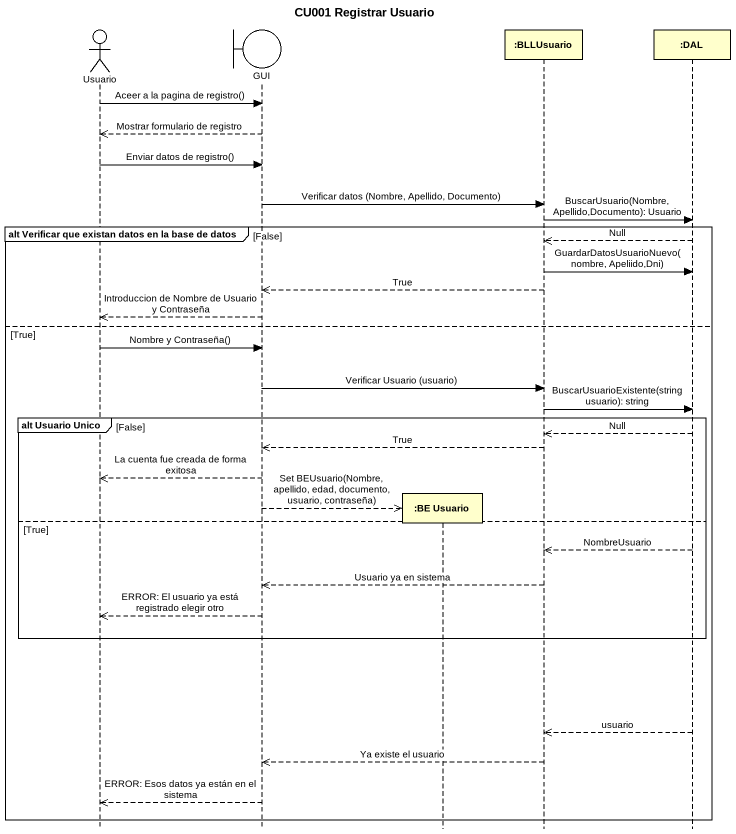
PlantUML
@startuml
title CU001 Registrar Usuario
hide footbox
actor Usuario
boundary GUI
participant ":BE Usuario" as BE_Usuario
participant ":BLLUsuario" as BLLUsuario
participant ":DAL" as DAL

Usuario -> GUI : Aceer a la pagina de registro()
GUI -->> Usuario : Mostrar formulario de registro
Usuario -> GUI : Enviar datos de registro()
GUI -> BLLUsuario : Verificar datos (Nombre, Apellido, Documento)
BLLUsuario -> DAL : BuscarUsuario(Nombre,Apellido,Documento): Usuario
group alt Verificar que existan datos en la base de datos [False]
  DAL -->> BLLUsuario : Null
  BLLUsuario -> DAL : GuardarDatosUsuarioNuevo(nombre, Apeliido,Dni)
  BLLUsuario -->> GUI : True
  GUI -->> Usuario : Introduccion de Nombre de Usuario y Contraseña
else True
  Usuario -> GUI : Nombre y Contraseña()
  GUI -> BLLUsuario : Verificar Usuario (usuario)
  BLLUsuario -> DAL : BuscarUsuarioExistente(string usuario): string
  group alt Usuario Unico [False]
    DAL -->> BLLUsuario : Null
    BLLUsuario -->> GUI : True
    GUI -->> Usuario : La cuenta fue creada de forma exitosa
    GUI -->> BE_Usuario ** : Set BEUsuario(Nombre, apellido, edad, documento, usuario, contraseña)
  else True
    DAL -->> BLLUsuario : NombreUsuario
    BLLUsuario -->> GUI : Usuario ya en sistema
    GUI -->> Usuario : ERROR: El usuario ya está registrado elegir otro
  end
  DAL -->> BLLUsuario : usuario
  BLLUsuario -->> GUI : Ya existe el usuario
  GUI -->> Usuario : ERROR: Esos datos ya están en el sistema
end
@enduml
